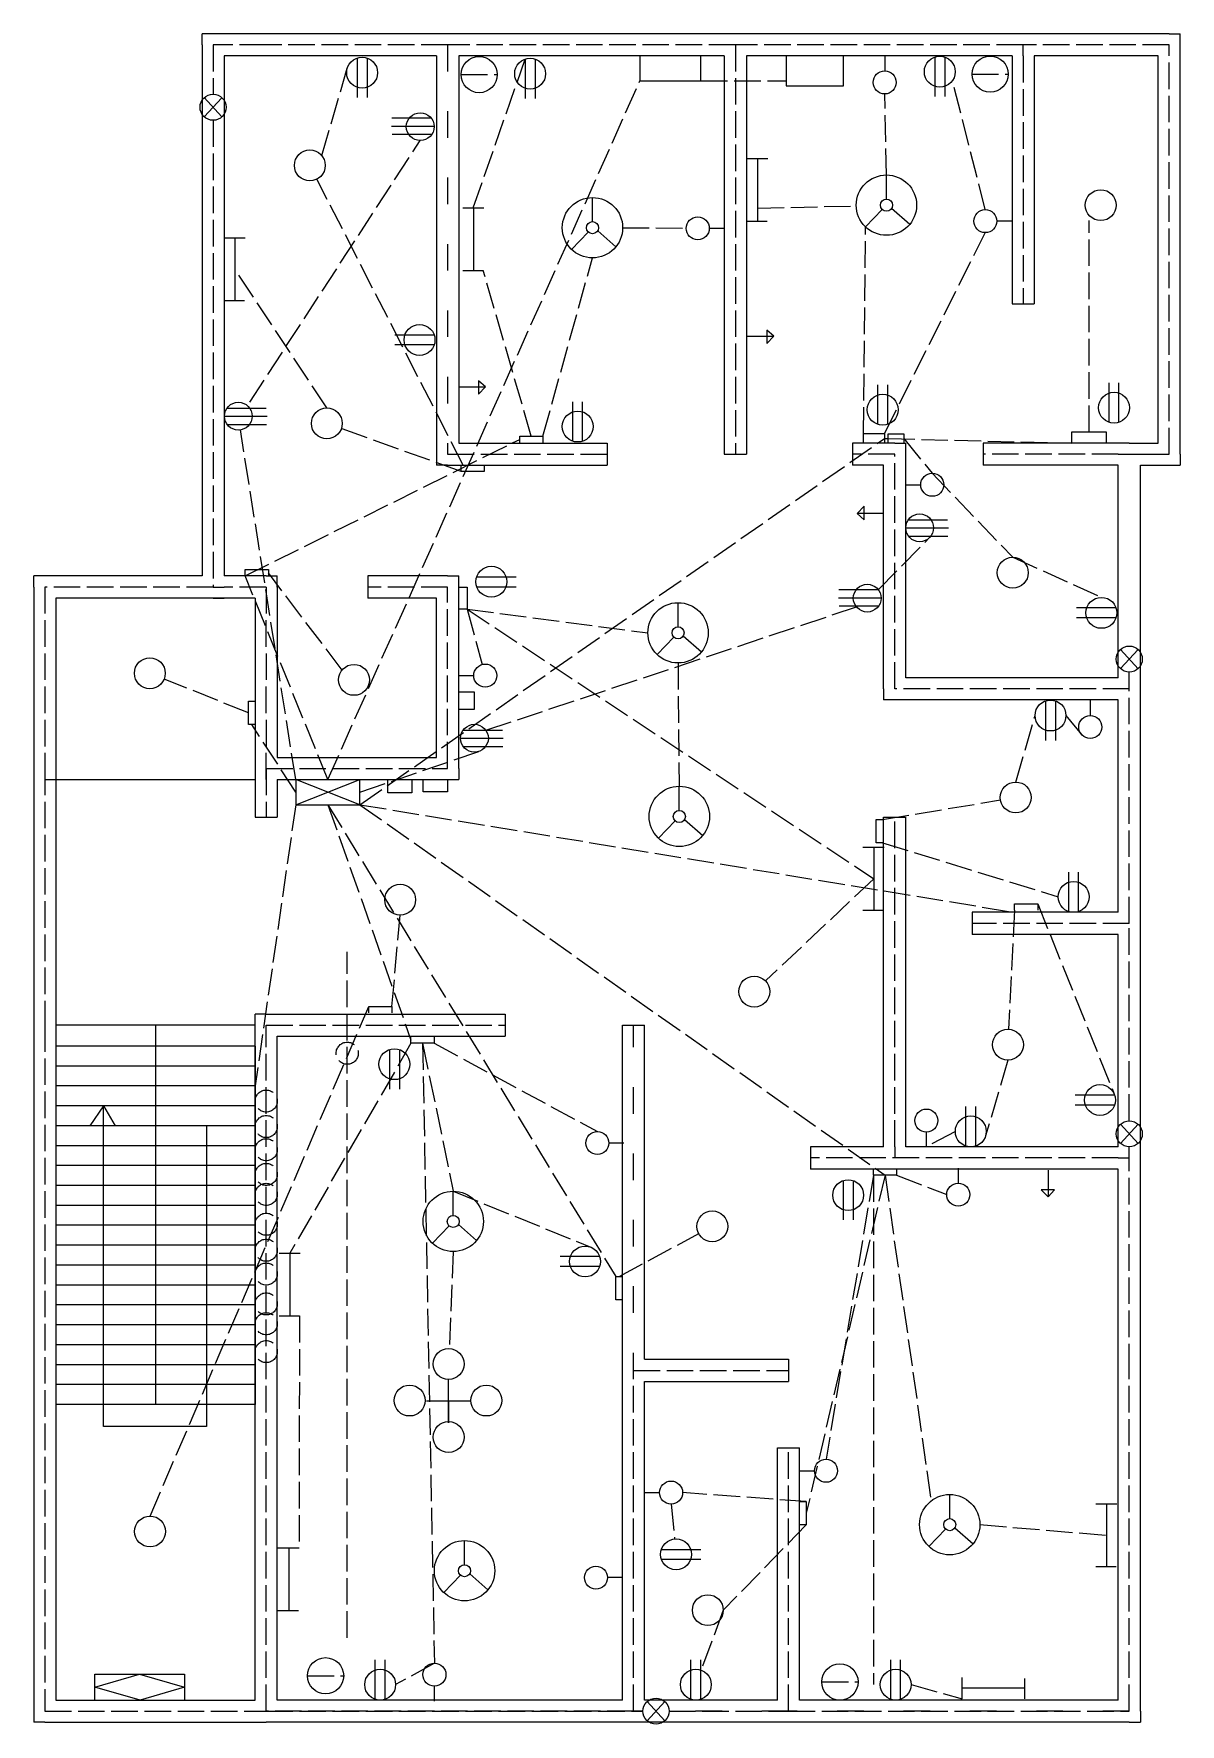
# Model space of a CAD drawing. Header units: feet. Extents: x 94 to 612, y 37 to 801.
import ezdxf

# ---------------------------------------------------------------- set-up
doc = ezdxf.new("R2010")
doc.units = ezdxf.units.FT
doc.header["$MEASUREMENT"] = 0
doc.linetypes.add('ACAD_ISO02W100', pattern=[15, 12, -3])
doc.linetypes.add('ACAD_ISO03W100', pattern=[30, 12, -18])

# ---------------------------------------------------------------- blocks, each defined once
blk = doc.blocks.new('Other Lights')
blk.add_circle((0, 0), 6.98)
blk = doc.blocks.new('two pin socket')
for p, q in [((6.62, 2.22), (-11.22, 2.22)), ((6.61, -2.24), (-11.22, -2.24))]:
    blk.add_line(p, q)
blk.add_circle((0, 0), 6.98)
blk = doc.blocks.new('Tube Lights')
for p, q in [((-4.9, 14.17), (4.67, 14.17)), ((0, 14.17), (0, -14.17)), ((-4.9, -14.17), (4.33, -14.17))]:
    blk.add_line(p, q)
blk = doc.blocks.new('three pin socket')
for p, q in [((-6.28, 0), (13.02, 0)), ((-5.16, 3.59), (12.64, 3.59)), ((-5.01, -3.78), (12.77, -3.78))]:
    blk.add_line(p, q)
blk.add_circle((0, 0), 6.28)
blk = doc.blocks.new('Exhauster Fan')
for p, q in [((4, 4.32), (-4, -4.32)), ((-3.99, 4.34), (3.99, -4.34))]:
    blk.add_line(p, q)
blk.add_circle((0, 0), 5.89)
blk = doc.blocks.new('Fan')
for p, q in [((0, 2.73), (0, 13.63)), ((-1.88, -1.97), (-9.41, -9.86)), ((2.35, -1.38), (10.57, -8.61))]:
    blk.add_line(p, q)
for radius in [13.63, 2.73]:
    blk.add_circle((0, 0), radius)
blk = doc.blocks.new('TV')
at = {"linetype": 'ACAD_ISO02W100'}
blk.add_line((-8.19, 0), (8.19, 0), dxfattribs=at)
blk.add_circle((0, 0), 8.19)
blk = doc.blocks.new('Telephone')
for p, q in [((-6.02, 0), (6.02, 0)), ((2.87, 2.78), (2.87, -3.28)), ((6.02, 0), (2.87, 2.78)), ((2.87, -3.28), (6.02, 0))]:
    blk.add_line(p, q)
blk = doc.blocks.new('Lights')
blk.add_line((3.38, 0), (-3.38, 0))
blk.add_circle((-8.59, 0), 5.2)
blk = doc.blocks.new('Switch')
for p, q in [((-5.25, -2.94), (-5.25, 0)), ((-5.25, 0), (5.25, 0)), ((5.25, 0), (5.25, -2.94))]:
    blk.add_line(p, q)

msp = doc.modelspace()

# ---------------------------------------------------------------- linework, layer by layer
for p, q in [((169.95, 795.8), (169.95, 800.8)), ((174.95, 800.8), (169.95, 800.8)), ((169.95, 795.8), (169.95, 555.8)), ((198.95, 800.8), (174.95, 800.8)), ((280.95, 800.8), (198.95, 800.8)), ((410.95, 800.8), (280.95, 800.8)), ((540.95, 800.8), (410.95, 800.8)), ((606.95, 800.8), (540.95, 800.8)), ((540.95, 790.8), (540.95, 795.8)), ((606.95, 800.8), (611.95, 800.8)), ((611.95, 795.8), (611.95, 800.8)), ((611.95, 610.8), (611.95, 795.8)), ((198.95, 790.8), (179.95, 790.8)), ((179.95, 790.8), (179.95, 555.8)), ((275.95, 790.8), (198.95, 790.8)), ((275.95, 790.8), (275.95, 610.8)), ((405.95, 790.8), (285.95, 790.8)), ((285.95, 790.8), (285.95, 615.8)), ((367.8, 790.8), (367.8, 779.51)), ((395.41, 779.51), (395.41, 790.8)), ((405.95, 790.8), (405.95, 610.8)), ((535.95, 790.8), (415.95, 790.8)), ((415.95, 790.8), (415.95, 610.8)), ((433.86, 790.8), (433.86, 777.34)), ((459.85, 777.34), (459.85, 790.8)), ((535.95, 790.8), (535.95, 678.8)), ((601.95, 790.8), (545.95, 790.8)), ((545.95, 790.8), (545.95, 678.8)), ((601.95, 615.8), (601.95, 790.8)), ((367.8, 779.51), (395.41, 779.51)), ((433.86, 777.34), (459.85, 777.34)), ((535.95, 678.8), (545.95, 678.8)), ((468.9, 615.8), (468.9, 620.11)), ((468.9, 620.11), (478.34, 620.11)), ((478.34, 620.11), (478.34, 615.8)), ((562.99, 615.8), (562.99, 620.9)), ((562.99, 620.9), (578.53, 620.9)), ((578.53, 620.9), (578.53, 615.8)), ((285.95, 615.8), (352.95, 615.8)), ((352.95, 615.8), (352.95, 605.8)), ((482.95, 615.8), (463.95, 615.8)), ((463.95, 615.8), (463.95, 610.8)), ((482.95, 615.8), (487.95, 615.8)), ((487.95, 610.8), (487.95, 615.8)), ((588.95, 615.8), (522.95, 615.8)), ((522.95, 615.8), (522.95, 605.8)), ((588.95, 615.8), (583.95, 615.8)), ((588.95, 615.8), (601.95, 615.8)), ((275.95, 610.8), (275.95, 605.8)), ((280.95, 605.8), (275.95, 605.8)), ((280.95, 605.8), (352.95, 605.8)), ((405.95, 610.8), (415.95, 610.8)), ((463.95, 610.8), (463.95, 605.8)), ((477.95, 605.8), (463.95, 605.8)), ((477.95, 504.8), (477.95, 605.8)), ((477.95, 504.8), (477.95, 605.8)), ((487.95, 509.8), (487.95, 610.8)), ((583.95, 605.8), (522.95, 605.8)), ((583.95, 610.8), (588.95, 610.8)), ((583.95, 509.8), (583.95, 605.8)), ((588.95, 610.8), (606.95, 610.8)), ((593.95, 504.8), (593.95, 605.8)), ((593.95, 605.8), (606.95, 605.8)), ((606.95, 605.8), (611.95, 605.8)), ((611.95, 610.8), (611.95, 605.8)), ((93.95, 550.8), (93.95, 555.8)), ((98.95, 555.8), (93.95, 555.8)), ((93.95, 550.8), (93.95, 468.8)), ((169.95, 555.8), (98.95, 555.8)), ((174.95, 550.8), (179.95, 550.8)), ((198.95, 555.8), (179.95, 555.8)), ((198.95, 555.8), (203.95, 555.8)), ((203.95, 550.8), (203.95, 555.8)), ((203.95, 550.8), (203.95, 473.8)), ((280.95, 555.8), (244.95, 555.8)), ((244.95, 555.8), (244.95, 545.8)), ((280.95, 555.8), (285.95, 555.8)), ((285.95, 550.8), (285.95, 555.8)), ((285.95, 468.8), (285.95, 550.8)), ((285.95, 550.8), (289.69, 550.8)), ((289.69, 550.8), (289.69, 540.84)), ((174.95, 545.8), (103.95, 545.8)), ((103.95, 545.8), (103.95, 468.8)), ((174.95, 545.8), (179.95, 545.8)), ((193.95, 545.8), (174.95, 545.8)), ((193.95, 545.8), (193.95, 468.8)), ((275.95, 545.8), (244.95, 545.8)), ((275.95, 473.8), (275.95, 545.8)), ((289.69, 540.84), (285.95, 540.84)), ((477.95, 504.8), (477.95, 499.8)), ((583.95, 509.8), (487.95, 509.8)), ((593.95, 398.8), (593.95, 504.8)), ((482.95, 499.8), (477.95, 499.8)), ((583.95, 499.8), (482.95, 499.8)), ((583.95, 403.8), (583.95, 499.8)), ((203.95, 473.8), (275.95, 473.8)), ((93.95, 468.8), (93.95, 352.8)), ((103.95, 468.8), (103.95, 352.8)), ((193.95, 468.8), (193.95, 446.8)), ((193.95, 468.8), (193.95, 468.8)), ((285.95, 468.8), (285.95, 463.8)), ((98.95, 463.8), (193.95, 463.8)), ((203.95, 463.8), (280.95, 463.8)), ((203.95, 463.8), (203.95, 446.8)), ((212.31, 463.8), (212.31, 452.44)), ((212.31, 452.44), (241.31, 463.8)), ((241.31, 452.44), (212.31, 463.8)), ((241.31, 452.44), (241.31, 463.8)), ((253.87, 457.76), (253.87, 463.8)), ((264.75, 463.8), (264.75, 457.76)), ((269.82, 458.24), (269.82, 463.8)), ((280.95, 463.8), (285.95, 463.8)), ((280.95, 463.8), (280.95, 458.24)), ((212.31, 452.44), (241.31, 452.44)), ((264.75, 457.76), (253.87, 457.76)), ((280.95, 458.24), (269.82, 458.24)), ((193.95, 446.8), (203.95, 446.8)), ((477.95, 297.8), (477.95, 446.8)), ((477.95, 446.8), (487.95, 446.8)), ((487.95, 297.8), (487.95, 446.8)), ((583.95, 403.8), (517.95, 403.8)), ((517.95, 403.8), (517.95, 398.8)), ((517.95, 401.3), (517.95, 393.8)), ((593.95, 292.8), (593.95, 398.8)), ((583.95, 393.8), (517.95, 393.8)), ((583.95, 297.8), (583.95, 393.8)), ((93.95, 352.8), (93.95, 42.8)), ((103.95, 352.8), (103.95, 47.8)), ((193.95, 352.8), (103.95, 352.8)), ((148.95, 352.8), (148.95, 181.35)), ((193.95, 352.8), (193.95, 357.8)), ((198.95, 357.8), (193.95, 357.8)), ((193.95, 47.8), (193.95, 352.8)), ((198.95, 357.8), (306.95, 357.8)), ((306.95, 357.8), (306.95, 347.8)), ((359.95, 47.8), (359.95, 352.8)), ((359.95, 352.8), (369.95, 352.8)), ((369.95, 201.8), (369.95, 352.8)), ((203.95, 47.8), (203.95, 347.8)), ((203.95, 347.8), (306.95, 347.8)), ((193.95, 343.35), (103.95, 343.35)), ((193.95, 343.35), (193.95, 334.35)), ((193.95, 334.35), (103.95, 334.35)), ((193.95, 334.35), (193.95, 325.35)), ((193.95, 325.35), (103.95, 325.35)), ((193.95, 325.35), (193.95, 316.35)), ((193.95, 316.35), (103.95, 316.35)), ((125.5, 316.35), (119.21, 307.35)), ((125.5, 171.43), (125.5, 316.35)), ((125.5, 316.35), (130.73, 307.35)), ((193.95, 316.35), (193.95, 307.35)), ((193.95, 307.35), (103.95, 307.35)), ((172.01, 307.35), (172.01, 171.43)), ((193.95, 307.35), (193.95, 298.35)), ((193.95, 298.35), (103.95, 298.35)), ((193.95, 298.35), (193.95, 289.35)), ((444.95, 297.8), (444.95, 287.8)), ((477.95, 297.8), (444.95, 297.8)), ((482.95, 297.8), (482.95, 292.8)), ((583.95, 297.8), (487.95, 297.8)), ((583.95, 292.8), (588.95, 292.8)), ((593.95, 196.8), (593.95, 292.8)), ((193.95, 289.35), (103.95, 289.35)), ((193.95, 289.35), (193.95, 280.35)), ((583.95, 287.8), (444.95, 287.8)), ((583.95, 287.8), (444.95, 287.8)), ((583.95, 196.8), (583.95, 287.8)), ((193.95, 280.35), (103.95, 280.35)), ((193.95, 280.35), (193.95, 271.35)), ((193.95, 271.35), (103.95, 271.35)), ((193.95, 271.35), (193.95, 262.35)), ((193.95, 262.35), (103.95, 262.35)), ((193.95, 262.35), (193.95, 253.35)), ((193.95, 253.35), (103.95, 253.35)), ((193.95, 253.35), (193.95, 244.35)), ((193.95, 244.35), (103.95, 244.35)), ((193.95, 244.35), (193.95, 235.35)), ((193.95, 235.35), (103.95, 235.35)), ((193.95, 235.35), (193.95, 226.35)), ((193.95, 226.35), (103.95, 226.35)), ((193.95, 226.35), (193.95, 217.35)), ((193.95, 217.35), (103.95, 217.35)), ((193.95, 217.35), (193.95, 208.35)), ((193.95, 208.35), (103.95, 208.35)), ((193.95, 208.35), (193.95, 199.35)), ((193.95, 199.35), (103.95, 199.35)), ((193.95, 199.35), (193.95, 190.35)), ((369.95, 201.8), (434.95, 201.8)), ((434.95, 201.8), (434.95, 191.8)), ((281.36, 173.04), (281.36, 193.04)), ((369.95, 47.8), (369.95, 191.8)), ((369.95, 191.8), (434.95, 191.8)), ((583.95, 47.8), (583.95, 196.8)), ((593.95, 42.8), (593.95, 196.8)), ((193.95, 190.35), (103.95, 190.35)), ((193.95, 190.35), (193.95, 181.35)), ((193.95, 181.35), (103.95, 181.35)), ((271.36, 183.04), (291.36, 183.04)), ((281.36, 183.04), (281.36, 173.04)), ((172.01, 171.43), (125.5, 171.43)), ((429.95, 47.8), (429.95, 161.8)), ((429.95, 161.8), (439.95, 161.8)), ((439.95, 47.8), (439.95, 161.8)), ((121.5, 47.8), (121.5, 59.5)), ((121.5, 59.5), (162, 59.5)), ((121.5, 53.65), (141.75, 59.5)), ((142, 47.8), (121.5, 53.65)), ((141.75, 59.5), (162, 53.65)), ((162, 53.65), (142, 47.8)), ((162, 59.5), (162, 47.8)), ((103.95, 47.8), (193.95, 47.8)), ((359.95, 47.8), (203.95, 47.8)), ((429.95, 47.8), (369.95, 47.8)), ((583.95, 47.8), (439.95, 47.8)), ((93.95, 42.8), (93.95, 37.8)), ((593.95, 42.8), (593.95, 37.8)), ((98.95, 37.8), (93.95, 37.8)), ((98.95, 37.8), (198.95, 37.8)), ((364.95, 37.8), (198.95, 37.8)), ((434.95, 37.8), (364.95, 37.8)), ((588.95, 37.8), (434.95, 37.8)), ((588.95, 37.8), (593.95, 37.8))]:
    msp.add_line(p, q)
at = {"linetype": 'ACAD_ISO02W100'}
for p, q in [((198.95, 795.8), (174.95, 795.8)), ((174.95, 795.8), (174.95, 773.51)), ((280.95, 795.8), (198.95, 795.8)), ((410.95, 795.8), (280.95, 795.8)), ((540.95, 795.8), (410.95, 795.8)), ((410.95, 795.8), (410.95, 610.8)), ((606.95, 795.8), (540.95, 795.8)), ((606.95, 610.8), (606.95, 795.8)), ((292.54, 722.21), (315.99, 789.4)), ((540.95, 790.8), (540.95, 678.8)), ((224.04, 745.79), (235.6, 785.21)), ((523.88, 721.34), (509.06, 779.69)), ((479.22, 737), (478.53, 773.63)), ((174.95, 761.73), (174.95, 550.8)), ((288.01, 605.8), (221.85, 735.12)), ((421.01, 722), (465.6, 723.05)), ((360.02, 713.18), (388.77, 712.94)), ((468.9, 620.11), (469.81, 713.52)), ((478.34, 620.11), (523.88, 710.93)), ((570.76, 620.9), (570.76, 716.38)), ((323.99, 619), (346.39, 699.56)), ((226.35, 631.73), (184.85, 694.5)), ((318.75, 619), (296.99, 693.88)), ((287, 603), (232.92, 622.4)), ((480, 615.8), (480, 620)), ((480, 620), (487, 620)), ((487, 620), (487, 615.8)), ((487, 617.9), (499.92, 602.2)), ((280.95, 610.8), (352.95, 610.8)), ((482.95, 610.8), (463.95, 610.8)), ((482.95, 504.8), (482.95, 610.8)), ((583.95, 610.8), (522.95, 610.8)), ((499.92, 602.2), (536.3, 564.26)), ((536.3, 564.26), (576.36, 546.1)), ((174.95, 550.8), (98.95, 550.8)), ((98.95, 550.8), (98.95, 468.8)), ((198.95, 550.8), (179.95, 550.8)), ((233.21, 513.24), (199.94, 557.28)), ((280.95, 550.8), (244.95, 550.8)), ((280.95, 468.8), (280.95, 550.8)), ((289.69, 540.84), (371.43, 530.1)), ((289.69, 540.84), (473.5, 419)), ((289.69, 540.84), (296.55, 515.81)), ((385.05, 516.47), (385.52, 460.76)), ((588.95, 504.8), (588.95, 512.35)), ((190.98, 493.92), (152.86, 509.23)), ((588.95, 504.8), (482.95, 504.8)), ((588.95, 398.8), (588.95, 504.8)), ((285.95, 503.5), (293, 503.5)), ((293, 503.5), (293, 495.5)), ((293, 495.5), (285.95, 495.5)), ((537.63, 462.68), (546.38, 492.72)), ((560.34, 492.72), (567.28, 484.23)), ((98.95, 468.8), (98.95, 352.8)), ((198.95, 468.8), (280.95, 468.8)), ((198.95, 468.8), (198.95, 446.8)), ((477.44, 445.75), (530.74, 454.56)), ((482.95, 297.8), (482.95, 446.8)), ((477.44, 435.25), (556.82, 410.78)), ((473.5, 419), (424.56, 372.77)), ((547.56, 407.65), (582.18, 321.57)), ((255.79, 361.29), (259.48, 402.5)), ((588.95, 398.8), (517.95, 398.8)), ((537.07, 404.7), (534.44, 350.95)), ((588.95, 309.58), (588.95, 398.8)), ((588.95, 309.58), (588.95, 398.8)), ((588.95, 309.58), (588.95, 398.8)), ((235.56, 75.94), (235.56, 385.94)), ((146.48, 130.96), (245.3, 361.29)), ((98.95, 352.8), (98.95, 42.8)), ((198.95, 42.8), (198.95, 352.8)), ((198.95, 352.8), (306.95, 352.8)), ((264.37, 344.61), (209.64, 249.77)), ((269.61, 344.61), (283.47, 277.75)), ((269.61, 344.61), (274.96, 64.52)), ((274.86, 344.61), (348.59, 304.73)), ((534.1, 336.99), (524.03, 302.81)), ((510.35, 304.78), (497.26, 297.8)), ((583.95, 292.8), (444.95, 292.8)), ((588.95, 292.8), (588.95, 297.8)), ((588.95, 292.8), (588.95, 297.8)), ((588.95, 292.8), (588.95, 297.8)), ((588.95, 196.8), (588.95, 292.8)), ((588.95, 196.8), (588.95, 292.8)), ((473.32, 285.03), (451.92, 156.65)), ((473.32, 285.03), (473.32, 54.78)), ((478.57, 285.03), (499.42, 137.82)), ((483.81, 285.03), (506.46, 276.23)), ((283.47, 277.75), (345.66, 252.47)), ((358.39, 239.22), (394.37, 258.59)), ((283.47, 250.49), (281.65, 206.65)), ((213.97, 221.44), (213.83, 116.6)), ((364.95, 42.8), (364.95, 196.8)), ((364.95, 196.8), (434.95, 196.8)), ((588.95, 42.8), (588.95, 196.8)), ((434.95, 42.8), (434.95, 161.8)), ((443, 137.49), (387.12, 141.57)), ((381.92, 136.36), (383.48, 120.61)), ((443, 127), (405.49, 88.44)), ((521.44, 127.08), (578.66, 122.3)), ((405.49, 88.44), (395.51, 61.33)), ((274.96, 64.52), (257.44, 54.78)), ((490.35, 54.78), (513.47, 48.4)), ((98.95, 42.8), (198.95, 42.8)), ((198.95, 42.8), (364.95, 42.8)), ((364.95, 42.8), (198.95, 42.8)), ((364.95, 42.8), (369.2, 42.8)), ((380.98, 42.8), (434.95, 42.8)), ((434.95, 42.8), (588.95, 42.8))]:
    msp.add_line(p, q, dxfattribs=at)
at = {"linetype": 'ACAD_ISO03W100'}
for p, q in [((410.95, 795.8), (280.95, 795.8)), ((280.95, 795.8), (280.95, 610.8)), ((280.95, 795.8), (280.95, 610.8)), ((540.95, 795.8), (410.95, 795.8)), ((606.95, 795.8), (540.95, 795.8)), ((98.95, 550.8), (98.95, 463.8)), ((198.95, 463.8), (198.95, 550.8)), ((198.95, 550.8), (198.95, 468.8)), ((198.95, 550.8), (198.95, 468.8)), ((588.95, 398.8), (588.95, 504.8)), ((364.95, 42.8), (364.95, 352.8)), ((583.95, 292.8), (482.95, 292.8)), ((588.95, 42.8), (588.95, 196.8)), ((369.2, 42.8), (364.95, 42.8)), ((434.95, 42.8), (380.98, 42.8)), ((588.95, 42.8), (434.95, 42.8))]:
    msp.add_line(p, q, dxfattribs=at)
at = {"color": 3, "linetype": 'ACAD_ISO02W100'}
for p, q in [((226.81, 463.8), (367.8, 779.51)), ((395.41, 779.51), (433.86, 779.51)), ((191.51, 634.29), (268.54, 752.56)), ((212.31, 463.8), (187.34, 621.8)), ((475.54, 549.56), (498.71, 573.16)), ((298.21, 486.07), (466.78, 542.2)), ((241.31, 458.12), (295.09, 476.54))]:
    msp.add_line(p, q, dxfattribs=at)
at = {"color": 1, "linetype": 'ACAD_ISO02W100'}
for p, q in [((189.45, 555.8), (313.5, 617.53)), ((241.31, 452.44), (478.34, 617.96)), ((478.34, 617.96), (480, 617.9)), ((480, 617.9), (562.99, 615.8)), ((226.81, 463.8), (189.45, 555.8)), ((212.31, 458.12), (192.46, 488.68)), ((226.81, 452.44), (356.92, 239.22)), ((226.81, 452.44), (264.37, 346.08)), ((241.31, 452.44), (537.02, 403.8)), ((241.31, 452.44), (478.57, 285.03)), ((478.57, 285.03), (443, 132.25))]:
    msp.add_line(p, q, dxfattribs=at)
at = {"color": 6, "linetype": 'ACAD_ISO02W100'}
msp.add_line((212.31, 452.44), (193.95, 325.35), dxfattribs=at)
for centre in [(235.56, 340.14), (198.95, 318.5), (198.95, 307), (198.95, 296.5), (198.95, 285.35), (198.95, 276.35), (198.95, 262.85), (198.95, 251.12), (198.95, 240.35), (198.95, 226.85), (198.95, 217.85), (198.95, 205.3)]:
    msp.add_circle(centre, 5, dxfattribs=at)

# ---------------------------------------------------------------- block references
for name, p, rotation in [('two pin socket', (242.3, 783.24), 90), ('two pin socket', (318.21, 782.78), 90), ('Lights', (478.43, 787.42), 90), ('two pin socket', (503.32, 783.67), 90), ('three pin socket', (268.54, 758.84), 180), ('two pin socket', (477.55, 630.91), 270), ('two pin socket', (582.05, 631.83), 270), ('two pin socket', (339.72, 623.32), 270), ('Switch', (318.75, 619), 359.999997610265), ('Switch', (292.25, 603), 180), ('Lights', (491.33, 597), 180), ('Telephone', (472, 584.02), 180), ('two pin socket', (300.7, 553.18), 180), ('three pin socket', (470.52, 545.78), 180), ('Lights', (289.34, 510.79), 180), ('Switch', (190.98, 493.92), 90), ('two pin socket', (553.36, 492.72), 90), ('Lights', (571.31, 496.12), 90), ('Switch', (474.5, 440.5), 90), ('two pin socket', (563.8, 410.78), 270), ('Switch', (269.61, 344.61), 180), ('two pin socket', (256.88, 335.16), 90), ('Lights', (497.26, 301.1), 270), ('two pin socket', (517.33, 304.78), 270), ('two pin socket', (461.93, 275.98), 90), ('Switch', (478.57, 285.03), 180), ('Lights', (511.66, 284.81), 90), ('Telephone', (552.35, 281.2), 270), ('Switch', (356.92, 233.97), 90), ('Lights', (443.33, 151.44), 180), ('Lights', (373.33, 141.57), 180), ('Switch', (443, 132.25), 270), ('two pin socket', (384.16, 113.67), 180), ('two pin socket', (250.46, 54.78), 270), ('Lights', (274.96, 50.73), 270), ('two pin socket', (393.1, 54.78), 270), ('two pin socket', (483.37, 54.78), 270), ('Tube Lights', (527.63, 53.3), 90)]:
    msp.add_blockref(name, p, dxfattribs=dict(rotation=rotation))
for name, p in [('TV', (295.18, 782.37)), ('TV', (526.08, 782.58)), ('Exhauster Fan', (174.95, 767.62)), ('Other Lights', (218.67, 741.33)), ('Tube Lights', (421.01, 730.24)), ('Fan', (479.22, 723.37)), ('Fan', (346.39, 713.18)), ('Other Lights', (576.04, 723.36)), ('Tube Lights', (292.66, 708.04)), ('Lights', (402.56, 712.89)), ('Lights', (532.47, 716.14)), ('Tube Lights', (184.85, 694.5)), ('two pin socket', (268.24, 662.45)), ('Telephone', (422.37, 664.16)), ('Telephone', (291.97, 641.21)), ('three pin socket', (186.36, 628.01)), ('Other Lights', (226.35, 624.75)), ('three pin socket', (494.23, 577.56)), ('Switch', (194.69, 558.75)), ('Other Lights', (536.3, 557.28)), ('Fan', (385.05, 530.1)), ('two pin socket', (576.36, 539.12)), ('Exhauster Fan', (588.95, 518.24)), ('Other Lights', (146.38, 511.84)), ('Other Lights', (238.63, 508.84)), ('three pin socket', (293.05, 482.48)), ('Fan', (385.63, 447.13)), ('Other Lights', (537.63, 455.7)), ('Tube Lights', (473.5, 419)), ('Other Lights', (259.48, 409.48)), ('Switch', (542.31, 407.65)), ('Other Lights', (419.48, 367.98)), ('Switch', (250.54, 361.29)), ('Other Lights', (534.1, 343.98)), ('two pin socket', (575.71, 318.96)), ('Exhauster Fan', (588.95, 303.69)), ('Lights', (357.18, 299.53)), ('Fan', (283.47, 264.12)), ('Other Lights', (400.52, 261.89)), ('two pin socket', (343.03, 246.01)), ('Tube Lights', (209.64, 235.6)), ('Other Lights', (281.36, 199.68)), ('Other Lights', (263.75, 183.17)), ('Other Lights', (298.42, 183.17)), ('Other Lights', (281.36, 166.66)), ('Fan', (507.81, 127.08)), ('Other Lights', (146.48, 123.98)), ('Tube Lights', (578.66, 122.3)), ('Tube Lights', (209.16, 102.43)), ('Fan', (288.58, 106.27)), ('Lights', (356.56, 103.14)), ('Other Lights', (398.51, 88.44)), ('TV', (225.78, 58.8)), ('TV', (458.19, 55.99)), ('Exhauster Fan', (375.09, 42.8))]:
    msp.add_blockref(name, p)

doc.saveas('drawing.dxf')
